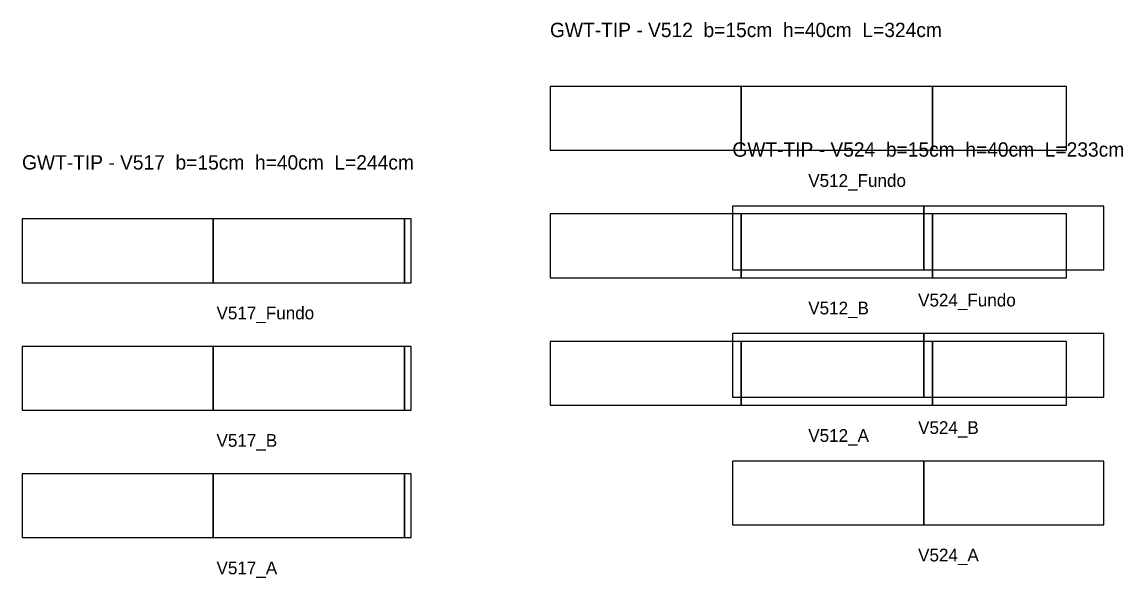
# Model space of a CAD drawing. Header units: metres. Extents: x -162 to 19445, y -6125 to 28582.
# Drawn here: x 14936 to 15627, y 26595 to 26944 of the extents above; entities that cross this region are included whole.
import ezdxf

# ---------------------------------------------------------------- set-up
doc = ezdxf.new("R2010")
doc.units = ezdxf.units.M

msp = doc.modelspace()

# ---------------------------------------------------------------- linework, layer by layer
at = {"layer": 'Paineis'}
for points in [[(15267.4, 26863.46), (15387.4, 26863.46), (15387.4, 26903.46), (15267.4, 26903.46)], [(15387.4, 26863.46), (15507.4, 26863.46), (15507.4, 26903.46), (15387.4, 26903.46)], [(15507.4, 26863.46), (15591.4, 26863.46), (15591.4, 26903.46), (15507.4, 26903.46)], [(15267.4, 26783.46), (15387.4, 26783.46), (15387.4, 26823.46), (15267.4, 26823.46)], [(15381.79, 26788.43), (15501.79, 26788.43), (15501.79, 26828.43), (15381.79, 26828.43)], [(15387.4, 26783.46), (15507.4, 26783.46), (15507.4, 26823.46), (15387.4, 26823.46)], [(15501.79, 26788.43), (15614.79, 26788.43), (15614.79, 26828.43), (15501.79, 26828.43)], [(15507.4, 26783.46), (15591.4, 26783.46), (15591.4, 26823.46), (15507.4, 26823.46)], [(14936.21, 26780.35), (15056.21, 26780.35), (15056.21, 26820.35), (14936.21, 26820.35)], [(15056.21, 26780.35), (15176.21, 26780.35), (15176.21, 26820.35), (15056.21, 26820.35)], [(15176.21, 26780.35), (15180.21, 26780.35), (15180.21, 26820.35), (15176.21, 26820.35)], [(15381.79, 26708.43), (15501.79, 26708.43), (15501.79, 26748.43), (15381.79, 26748.43)], [(15501.79, 26708.43), (15614.79, 26708.43), (15614.79, 26748.43), (15501.79, 26748.43)], [(14936.21, 26700.35), (15056.21, 26700.35), (15056.21, 26740.35), (14936.21, 26740.35)], [(15056.21, 26700.35), (15176.21, 26700.35), (15176.21, 26740.35), (15056.21, 26740.35)], [(15176.21, 26700.35), (15180.21, 26700.35), (15180.21, 26740.35), (15176.21, 26740.35)], [(15267.4, 26703.46), (15387.4, 26703.46), (15387.4, 26743.46), (15267.4, 26743.46)], [(15387.4, 26703.46), (15507.4, 26703.46), (15507.4, 26743.46), (15387.4, 26743.46)], [(15507.4, 26703.46), (15591.4, 26703.46), (15591.4, 26743.46), (15507.4, 26743.46)], [(15381.79, 26628.43), (15501.79, 26628.43), (15501.79, 26668.43), (15381.79, 26668.43)], [(15501.79, 26628.43), (15614.79, 26628.43), (15614.79, 26668.43), (15501.79, 26668.43)], [(14936.21, 26620.35), (15056.21, 26620.35), (15056.21, 26660.35), (14936.21, 26660.35)], [(15056.21, 26620.35), (15176.21, 26620.35), (15176.21, 26660.35), (15056.21, 26660.35)], [(15176.21, 26620.35), (15180.21, 26620.35), (15180.21, 26660.35), (15176.21, 26660.35)]]:
    msp.add_lwpolyline(points, close=True, dxfattribs=at)

# ---------------------------------------------------------------- texts
at = {"layer": 'NOMENCLATURA', "char_height": 9, "attachment_point": 1}
for s, insert in [('GWT-TIP - V512  b=15cm  h=40cm  L=324cm', (15267.4, 26943.46)), ('GWT-TIP - V524  b=15cm  h=40cm  L=233cm', (15381.79, 26868.43)), ('GWT-TIP - V517  b=15cm  h=40cm  L=244cm', (14936.21, 26860.35))]:
    msp.add_mtext(s, dxfattribs=dict(at, insert=insert))
at = {"layer": 'Texto Secao', "char_height": 8, "attachment_point": 1}
for s, insert in [('V512_Fundo', (15429.4, 26848.46)), ('V512_B', (15429.4, 26768.46)), ('V524_Fundo', (15498.29, 26773.43)), ('V517_Fundo', (15058.21, 26765.35)), ('V524_B', (15498.29, 26693.43)), ('V517_B', (15058.21, 26685.35)), ('V512_A', (15429.4, 26688.46)), ('V524_A', (15498.29, 26613.43)), ('V517_A', (15058.21, 26605.35))]:
    msp.add_mtext(s, dxfattribs=dict(at, insert=insert))

doc.saveas('drawing.dxf')
